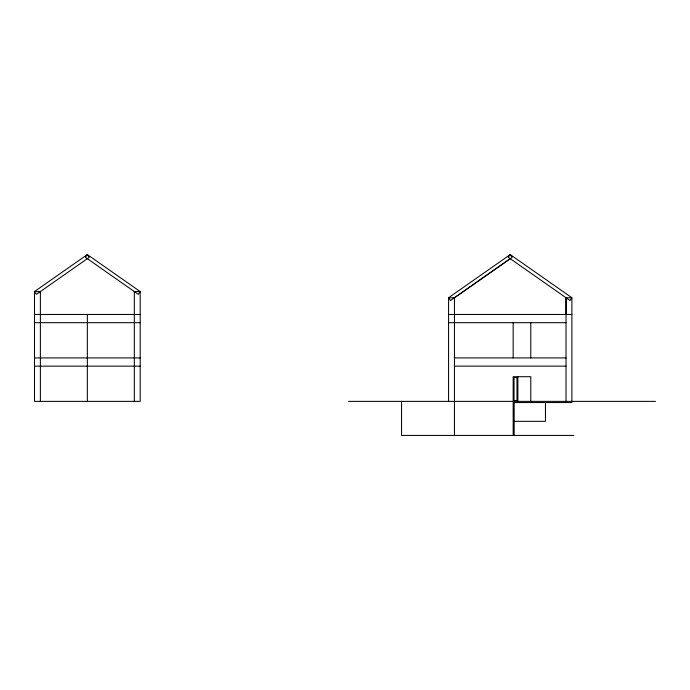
<?xml version="1.0" encoding="UTF-8"?>
<svg xmlns="http://www.w3.org/2000/svg" width="690" height="690" viewBox="0 0 690 690"><rect width="100%" height="100%" fill="white"/><g stroke="black" fill="none" stroke-linecap="round" stroke-linejoin="round"><path stroke-width="1.03" d="M448.578 401.477L448.578 297.787L454.451 297.787L510.229 258.681M34.5 314.468L140.191 314.468M448.578 314.468L571.889 314.468M34.5 322.687L140.191 322.687M448.578 322.687L566.016 322.687M34.5 357.92L140.191 357.92M454.451 357.92L566.016 357.92M34.5 366.14L140.191 366.14M454.451 366.131L566.016 366.131M348.64 401.373L655.5 401.373M513.438 402.546L571.889 402.546L571.889 297.787L566.016 297.787L566.016 401.373M513.438 421.331L545.462 421.331L545.462 402.546M573.882 435.425L401.546 435.425L401.546 401.373M566.102 297.787L566.102 314.468M530.783 322.687L530.783 357.92M530.783 401.373L530.783 376.706L513.17 376.706L513.17 435.425M517.862 376.706L517.862 401.373M514.162 401.373L514.162 435.425M513.162 322.687L513.162 357.92M454.451 297.787L454.451 435.425M134.317 401.373L134.317 291.568L140.191 291.568L140.191 401.373L34.5 401.373L34.5 291.568L87.345 254.576L140.191 291.568L138.259 294.328L85.413 257.336L87.345 254.576L89.277 257.336L36.432 294.328L34.5 291.568L40.374 291.568L40.374 401.373M87.345 314.468L87.345 401.373M510.229 254.576L508.297 257.336L569.983 300.512L571.915 297.752L510.229 254.576L448.552 297.752L450.484 300.512L512.161 257.336L510.229 254.576M517 377.577L514.033 377.577L514.033 400.502L517 400.502L517 377.577"/></g></svg>
